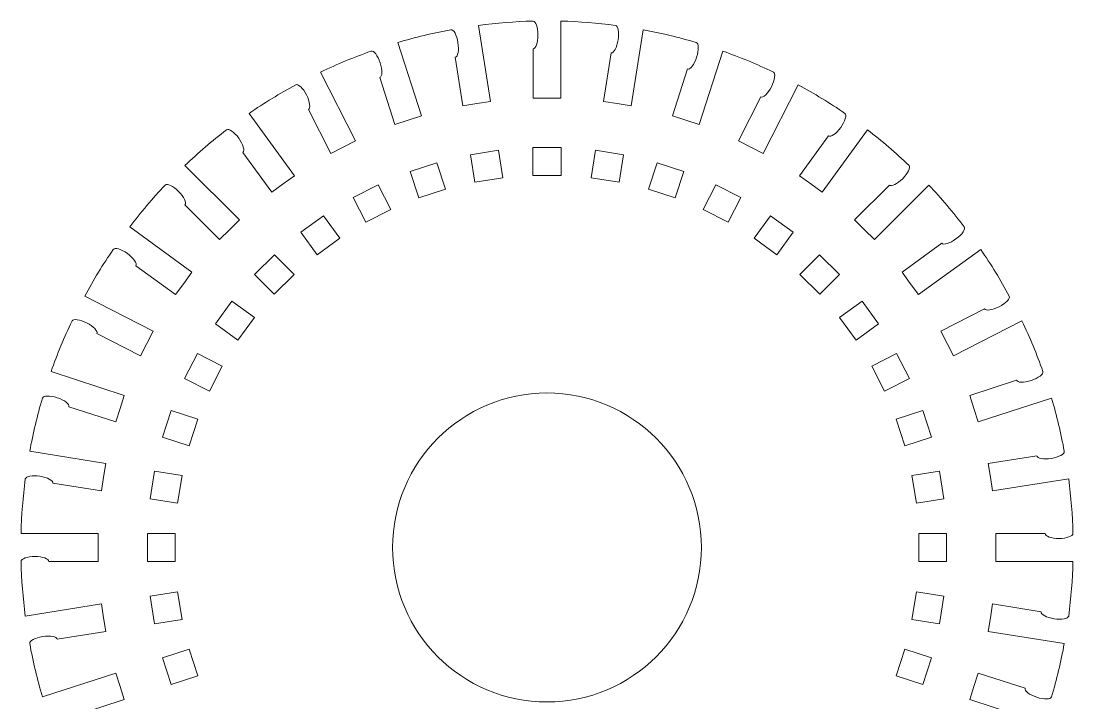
# Model space of a CAD drawing. Header units: millimetres. Extents: x -719 to 719, y -716 to 718.
# Drawn here: x -719.1 to -600.5, y -37.9 to 38.8 of the extents above; entities that cross this region are included whole.
import ezdxf

# ---------------------------------------------------------------- set-up
doc = ezdxf.new("R2010")
doc.units = ezdxf.units.MM
doc.header["$MEASUREMENT"] = 0
doc.layers.add('Layer 1', color=7, linetype='Continuous')

msp = doc.modelspace()

# ---------------------------------------------------------------- linework, layer by layer
at = {"layer": 'Layer 1', "color": 250, "lineweight": 9}
for points in [[(-661.3677, 38.8488), (-663.4235, 38.794), (-665.4741, 38.6321), (-667.5134, 38.3651)], [(-666.1553, 29.7921), (-666.1553, 29.7921), (-667.5134, 38.3651), (-667.5134, 38.3651)], [(-652.0744, 38.3651), (-654.1128, 38.6321), (-656.1642, 38.794), (-658.22, 38.8488)], [(-658.22, 30.1697), (-658.22, 30.1697), (-658.22, 38.8488), (-658.22, 38.8488)], [(-670.6228, 37.8726), (-672.6438, 37.4968), (-674.6448, 37.0166), (-676.6162, 36.4337)], [(-650.3231, 29.2997), (-650.3231, 29.2997), (-648.965, 37.8726), (-648.965, 37.8726)], [(-642.9707, 36.4337), (-644.943, 37.0166), (-646.9431, 37.4968), (-648.965, 37.8726)], [(-673.934, 28.1791), (-673.934, 28.1791), (-676.6162, 36.4337), (-676.6162, 36.4337)], [(-661.3677, 30.1697), (-661.3677, 30.1697), (-661.3677, 35.7142), (-661.3677, 35.7142)], [(-679.6107, 35.4601), (-681.5482, 34.7737), (-683.4492, 33.9863), (-685.3058, 33.1016)], [(-669.2647, 29.2997), (-669.2647, 29.2997), (-670.1321, 34.7763), (-670.1321, 34.7763)], [(-653.4324, 29.7921), (-653.4324, 29.7921), (-652.565, 35.2687), (-652.565, 35.2687)], [(-642.6592, 27.2064), (-642.6592, 27.2064), (-639.977, 35.4601), (-639.977, 35.4601)], [(-634.282, 33.1016), (-636.1386, 33.9863), (-638.0395, 34.7737), (-639.977, 35.4601)], [(-645.6529, 28.1791), (-645.6529, 28.1791), (-643.9399, 33.4522), (-643.9399, 33.4522)], [(-681.3655, 25.3681), (-681.3655, 25.3681), (-685.3058, 33.1016), (-685.3058, 33.1016)], [(-676.9285, 27.2064), (-676.9285, 27.2064), (-678.6416, 32.4795), (-678.6416, 32.4795)], [(-688.1106, 31.6721), (-689.9168, 30.6908), (-691.6716, 29.6155), (-693.3663, 28.4514)], [(-635.4173, 23.9387), (-635.4173, 23.9387), (-631.4771, 31.6721), (-631.4771, 31.6721)], [(-626.2214, 28.4514), (-627.9162, 29.6155), (-629.6701, 30.6908), (-631.4771, 31.6721)], [(-666.1553, 29.7921), (-666.1553, 29.7921), (-667.71, 29.5459), (-667.71, 29.5459)], [(-661.3677, 30.1697), (-661.3677, 30.1697), (-659.7939, 30.1697), (-659.7939, 30.1697)], [(-658.22, 30.1697), (-658.22, 30.1697), (-659.7939, 30.1697), (-659.7939, 30.1697)], [(-653.4324, 29.7921), (-653.4324, 29.7921), (-651.8777, 29.5459), (-651.8777, 29.5459)], [(-638.2222, 25.3681), (-638.2222, 25.3681), (-635.7053, 30.3089), (-635.7053, 30.3089)], [(-684.1704, 23.9387), (-684.1704, 23.9387), (-686.6873, 28.8794), (-686.6873, 28.8794)], [(-669.2647, 29.2997), (-669.2647, 29.2997), (-667.71, 29.5459), (-667.71, 29.5459)], [(-650.3231, 29.2997), (-650.3231, 29.2997), (-651.8777, 29.5459), (-651.8777, 29.5459)], [(-688.2646, 21.4296), (-688.2646, 21.4296), (-693.3663, 28.4514), (-693.3663, 28.4514)], [(-676.9285, 27.2064), (-676.9285, 27.2064), (-675.4313, 27.6928), (-675.4313, 27.6928)], [(-673.934, 28.1791), (-673.934, 28.1791), (-675.4313, 27.6928), (-675.4313, 27.6928)], [(-645.6529, 28.1791), (-645.6529, 28.1791), (-644.1565, 27.6928), (-644.1565, 27.6928)], [(-642.6592, 27.2064), (-642.6592, 27.2064), (-644.1565, 27.6928), (-644.1565, 27.6928)], [(-695.9128, 26.6009), (-697.5441, 25.349), (-699.1083, 24.0127), (-700.6004, 22.598)], [(-628.7758, 19.5791), (-628.7758, 19.5791), (-623.6741, 26.6009), (-623.6741, 26.6009)], [(-618.9865, 22.598), (-620.4786, 24.0127), (-622.0437, 25.349), (-623.6741, 26.6009)], [(-681.3655, 25.3681), (-681.3655, 25.3681), (-682.768, 24.6539), (-682.768, 24.6539)], [(-638.2222, 25.3681), (-638.2222, 25.3681), (-636.8198, 24.6539), (-636.8198, 24.6539)], [(-631.3223, 21.4296), (-631.3223, 21.4296), (-628.0632, 25.9154), (-628.0632, 25.9154)], [(-690.812, 19.5791), (-690.812, 19.5791), (-694.071, 24.0649), (-694.071, 24.0649)], [(-684.1704, 23.9387), (-684.1704, 23.9387), (-682.768, 24.6539), (-682.768, 24.6539)], [(-635.4173, 23.9387), (-635.4173, 23.9387), (-636.8198, 24.6539), (-636.8198, 24.6539)], [(-694.4634, 16.4602), (-694.4634, 16.4602), (-700.6004, 22.598), (-700.6004, 22.598)], [(-688.2646, 21.4296), (-688.2646, 21.4296), (-689.5383, 20.5048), (-689.5383, 20.5048)], [(-631.3223, 21.4296), (-631.3223, 21.4296), (-630.0494, 20.5048), (-630.0494, 20.5048)], [(-702.8267, 20.3717), (-704.2413, 18.8797), (-705.5776, 17.3154), (-706.8304, 15.6842)], [(-690.812, 19.5791), (-690.812, 19.5791), (-689.5383, 20.5048), (-689.5383, 20.5048)], [(-628.7758, 19.5791), (-628.7758, 19.5791), (-630.0494, 20.5048), (-630.0494, 20.5048)], [(-625.1244, 16.4602), (-625.1244, 16.4602), (-621.2033, 20.3813), (-621.2033, 20.3813)], [(-622.898, 14.2347), (-622.898, 14.2347), (-616.7611, 20.3717), (-616.7611, 20.3717)], [(-612.7573, 15.6842), (-614.0101, 17.3154), (-615.3456, 18.8797), (-616.7611, 20.3717)], [(-696.6897, 14.2347), (-696.6897, 14.2347), (-700.6099, 18.155), (-700.6099, 18.155)], [(-699.8087, 10.5825), (-699.8087, 10.5825), (-706.8304, 15.6842), (-706.8304, 15.6842)], [(-694.4634, 16.4602), (-694.4634, 16.4602), (-695.5761, 15.3475), (-695.5761, 15.3475)], [(-625.1244, 16.4602), (-625.1244, 16.4602), (-624.0108, 15.3475), (-624.0108, 15.3475)], [(-696.6897, 14.2347), (-696.6897, 14.2347), (-695.5761, 15.3475), (-695.5761, 15.3475)], [(-622.898, 14.2347), (-622.898, 14.2347), (-624.0108, 15.3475), (-624.0108, 15.3475)], [(-708.6801, 13.1377), (-709.8441, 11.4429), (-710.9194, 9.6881), (-711.9017, 7.8811)], [(-619.7791, 10.5825), (-619.7791, 10.5825), (-615.2934, 13.8415), (-615.2934, 13.8415)], [(-617.9286, 8.036), (-617.9286, 8.036), (-610.9068, 13.1377), (-610.9068, 13.1377)], [(-607.6861, 7.8811), (-608.6683, 9.6881), (-609.7428, 11.4429), (-610.9068, 13.1377)], [(-701.6592, 8.036), (-701.6592, 8.036), (-706.1449, 11.295), (-706.1449, 11.295)], [(-699.8087, 10.5825), (-699.8087, 10.5825), (-700.7335, 9.3097), (-700.7335, 9.3097)], [(-619.7791, 10.5825), (-619.7791, 10.5825), (-618.8534, 9.3097), (-618.8534, 9.3097)], [(-701.6592, 8.036), (-701.6592, 8.036), (-700.7335, 9.3097), (-700.7335, 9.3097)], [(-617.9286, 8.036), (-617.9286, 8.036), (-618.8534, 9.3097), (-618.8534, 9.3097)], [(-704.1682, 3.9409), (-704.1682, 3.9409), (-711.9017, 7.8811), (-711.9017, 7.8811)], [(-615.4195, 3.9409), (-615.4195, 3.9409), (-610.4788, 6.4587), (-610.4788, 6.4587)], [(-713.3302, 5.0762), (-714.215, 3.2205), (-715.0023, 1.3196), (-715.6896, -0.6188)], [(-613.9901, 1.136), (-613.9901, 1.136), (-606.2567, 5.0762), (-606.2567, 5.0762)], [(-603.8981, -0.6188), (-604.5854, 1.3196), (-605.3728, 3.2205), (-606.2567, 5.0762)], [(-705.5976, 1.136), (-705.5976, 1.136), (-710.5375, 3.6538), (-710.5375, 3.6538)], [(-704.1682, 3.9409), (-704.1682, 3.9409), (-704.8825, 2.5385), (-704.8825, 2.5385)], [(-615.4195, 3.9409), (-615.4195, 3.9409), (-614.7044, 2.5385), (-614.7044, 2.5385)], [(-705.5976, 1.136), (-705.5976, 1.136), (-704.8825, 2.5385), (-704.8825, 2.5385)], [(-613.9901, 1.136), (-613.9901, 1.136), (-614.7044, 2.5385), (-614.7044, 2.5385)], [(-707.4351, -3.301), (-707.4351, -3.301), (-715.6896, -0.6188), (-715.6896, -0.6188)], [(-612.1527, -3.301), (-612.1527, -3.301), (-606.8796, -1.5871), (-606.8796, -1.5871)], [(-707.4351, -3.301), (-707.4351, -3.301), (-707.9214, -4.7974), (-707.9214, -4.7974)], [(-612.1527, -3.301), (-612.1527, -3.301), (-611.6663, -4.7974), (-611.6663, -4.7974)], [(-716.6623, -3.6124), (-717.2452, -5.5839), (-717.7254, -7.5849), (-718.1013, -9.6067)], [(-708.4077, -6.2946), (-708.4077, -6.2946), (-713.6808, -4.5816), (-713.6808, -4.5816)], [(-611.18, -6.2946), (-611.18, -6.2946), (-602.9255, -3.6124), (-602.9255, -3.6124)], [(-601.4865, -9.6067), (-601.8614, -7.5849), (-602.3417, -5.5839), (-602.9255, -3.6124)], [(-708.4077, -6.2946), (-708.4077, -6.2946), (-707.9214, -4.7974), (-707.9214, -4.7974)], [(-611.18, -6.2946), (-611.18, -6.2946), (-611.6663, -4.7974), (-611.6663, -4.7974)], [(-709.5292, -10.9639), (-709.5292, -10.9639), (-718.1013, -9.6067), (-718.1013, -9.6067)], [(-610.0586, -10.9639), (-610.0586, -10.9639), (-604.5819, -10.0965), (-604.5819, -10.0965)], [(-709.5292, -10.9639), (-709.5292, -10.9639), (-709.7754, -12.5186), (-709.7754, -12.5186)], [(-610.0586, -10.9639), (-610.0586, -10.9639), (-609.8124, -12.5186), (-609.8124, -12.5186)], [(-718.5937, -12.7161), (-718.8617, -14.7545), (-719.0226, -16.806), (-719.0774, -18.8609)], [(-710.0216, -14.0733), (-710.0216, -14.0733), (-709.7754, -12.5186), (-709.7754, -12.5186)], [(-609.5662, -14.0733), (-609.5662, -14.0733), (-609.8124, -12.5186), (-609.8124, -12.5186)], [(-609.5662, -14.0733), (-609.5662, -14.0733), (-600.9941, -12.7161), (-600.9941, -12.7161)], [(-600.5103, -18.8609), (-600.5643, -16.806), (-600.7261, -14.7545), (-600.9941, -12.7161)], [(-710.0216, -14.0733), (-710.0216, -14.0733), (-715.4974, -13.2059), (-715.4974, -13.2059)], [(-710.3983, -18.8609), (-710.3983, -18.8609), (-719.0774, -18.8609), (-719.0774, -18.8609)], [(-710.3983, -18.8609), (-710.3983, -18.8609), (-710.3983, -20.4356), (-710.3983, -20.4356)], [(-609.1895, -18.8609), (-609.1895, -18.8609), (-603.6449, -18.8609), (-603.6449, -18.8609)], [(-609.1895, -18.8609), (-609.1895, -18.8609), (-609.1895, -20.4356), (-609.1895, -20.4356)], [(-710.3983, -22.0095), (-710.3983, -22.0095), (-710.3983, -20.4356), (-710.3983, -20.4356)], [(-609.1895, -22.0095), (-609.1895, -22.0095), (-609.1895, -20.4356), (-609.1895, -20.4356)], [(-719.0774, -22.0095), (-719.0226, -24.0644), (-718.8617, -26.1159), (-718.5937, -28.1543)], [(-710.3983, -22.0095), (-710.3983, -22.0095), (-715.9428, -22.0095), (-715.9428, -22.0095)], [(-609.1895, -22.0095), (-609.1895, -22.0095), (-600.5103, -22.0095), (-600.5103, -22.0095)], [(-600.9941, -28.1543), (-600.7261, -26.1159), (-600.5643, -24.0644), (-600.5103, -22.0095)], [(-710.0216, -26.7971), (-710.0216, -26.7971), (-718.5937, -28.1543), (-718.5937, -28.1543)], [(-710.0216, -26.7971), (-710.0216, -26.7971), (-709.7754, -28.3518), (-709.7754, -28.3518)], [(-609.5662, -26.7971), (-609.5662, -26.7971), (-609.8124, -28.3518), (-609.8124, -28.3518)], [(-609.5662, -26.7971), (-609.5662, -26.7971), (-604.0895, -27.6645), (-604.0895, -27.6645)], [(-709.5292, -29.9064), (-709.5292, -29.9064), (-709.7754, -28.3518), (-709.7754, -28.3518)], [(-610.0586, -29.9064), (-610.0586, -29.9064), (-609.8124, -28.3518), (-609.8124, -28.3518)], [(-709.5292, -29.9064), (-709.5292, -29.9064), (-715.005, -30.7738), (-715.005, -30.7738)], [(-610.0586, -29.9064), (-610.0586, -29.9064), (-601.4865, -31.2636), (-601.4865, -31.2636)], [(-718.1013, -31.2636), (-717.7254, -33.2855), (-717.2452, -35.2865), (-716.6623, -37.2579)], [(-602.9255, -37.2579), (-602.3417, -35.2865), (-601.8614, -33.2855), (-601.4865, -31.2636)], [(-708.4077, -34.5757), (-708.4077, -34.5757), (-716.6623, -37.2579), (-716.6623, -37.2579)], [(-708.4077, -34.5757), (-708.4077, -34.5757), (-707.9214, -36.073), (-707.9214, -36.073)], [(-611.18, -34.5757), (-611.18, -34.5757), (-611.6663, -36.073), (-611.6663, -36.073)], [(-611.18, -34.5757), (-611.18, -34.5757), (-605.9061, -36.2888), (-605.9061, -36.2888)], [(-707.4351, -37.5694), (-707.4351, -37.5694), (-707.9214, -36.073), (-707.9214, -36.073)], [(-612.1527, -37.5694), (-612.1527, -37.5694), (-611.6663, -36.073), (-611.6663, -36.073)], [(-707.4351, -37.5694), (-707.4351, -37.5694), (-712.7082, -39.2833), (-712.7082, -39.2833)], [(-612.1527, -37.5694), (-612.1527, -37.5694), (-603.8981, -40.2516), (-603.8981, -40.2516)]]:
    msp.add_open_spline(points, degree=3, dxfattribs=at)
for points, knots in [([(-661.3677, 35.7142), (-661.0597, 35.7142), (-660.8109, 36.4189), (-660.8109, 37.2802), (-660.8109, 37.2802), (-660.8109, 37.2802), (-660.8109, 37.2802), (-660.8109, 37.2802), (-660.8109, 37.2802), (-660.8109, 37.2802), (-660.8109, 37.2802), (-660.8109, 37.2802), (-660.8109, 37.2802), (-660.8109, 37.2802), (-660.8109, 37.2802), (-660.8109, 37.2802), (-660.8109, 37.2802), (-660.8118, 38.1415), (-661.0623, 38.8462), (-661.3677, 38.8488), (-661.3677, 38.8488), (-661.3677, 38.8488), (-661.3677, 38.8488), (-661.3677, 38.8488), (-661.3677, 38.8488), (-661.3677, 38.8488), (-661.3677, 38.8488), (-661.3677, 38.8488)], [0, 0, 0, 0, 0.125, 0.125, 0.125, 0.125, 0.25, 0.25, 0.25, 0.25, 0.375, 0.375, 0.375, 0.375, 0.5, 0.5, 0.5, 0.5, 0.625, 0.625, 0.625, 0.625, 0.75, 0.75, 0.75, 0.75, 1, 1, 1, 1]), ([(-652.565, 35.2687), (-652.2605, 35.2209), (-651.9038, 35.8786), (-651.7699, 36.7286), (-651.7699, 36.7286), (-651.7699, 36.7286), (-651.7699, 36.7286), (-651.7699, 36.7286), (-651.7699, 36.7286), (-651.7699, 36.7286), (-651.7699, 36.7286), (-651.7699, 36.7286), (-651.7699, 36.7286), (-651.7699, 36.7286), (-651.7699, 36.7286), (-651.7699, 36.7286), (-651.7699, 36.7286), (-651.6359, 37.5794), (-651.7733, 38.3146), (-652.0744, 38.3651), (-652.0744, 38.3651), (-652.0744, 38.3651), (-652.0744, 38.3651), (-652.0744, 38.3651), (-652.0744, 38.3651), (-652.0744, 38.3651), (-652.0744, 38.3651), (-652.0744, 38.3651)], [0, 0, 0, 0, 0.125, 0.125, 0.125, 0.125, 0.25, 0.25, 0.25, 0.25, 0.375, 0.375, 0.375, 0.375, 0.5, 0.5, 0.5, 0.5, 0.625, 0.625, 0.625, 0.625, 0.75, 0.75, 0.75, 0.75, 1, 1, 1, 1]), ([(-670.1321, 34.7763), (-669.8276, 34.825), (-669.6919, 35.5602), (-669.8267, 36.4102), (-669.8267, 36.4102), (-669.8267, 36.4102), (-669.8267, 36.4102), (-669.8267, 36.4102), (-669.8267, 36.4102), (-669.8267, 36.4102), (-669.8267, 36.4102), (-669.8267, 36.4102), (-669.8267, 36.4102), (-669.8267, 36.4102), (-669.8267, 36.4102), (-669.8267, 36.4102), (-669.8267, 36.4102), (-669.9624, 37.261), (-670.3209, 37.9179), (-670.6228, 37.8726), (-670.6228, 37.8726), (-670.6228, 37.8726), (-670.6228, 37.8726), (-670.6228, 37.8726), (-670.6228, 37.8726), (-670.6228, 37.8726), (-670.6228, 37.8726), (-670.6228, 37.8726)], [0, 0, 0, 0, 0.125, 0.125, 0.125, 0.125, 0.25, 0.25, 0.25, 0.25, 0.375, 0.375, 0.375, 0.375, 0.5, 0.5, 0.5, 0.5, 0.625, 0.625, 0.625, 0.625, 0.75, 0.75, 0.75, 0.75, 1, 1, 1, 1]), ([(-643.9399, 33.4522), (-643.6467, 33.3573), (-643.1917, 33.9507), (-642.9263, 34.7702), (-642.9263, 34.7702), (-642.9263, 34.7702), (-642.9263, 34.7702), (-642.9263, 34.7702), (-642.9263, 34.7702), (-642.9263, 34.7702), (-642.9263, 34.7702), (-642.9263, 34.7702), (-642.9263, 34.7702), (-642.9263, 34.7702), (-642.9263, 34.7702), (-642.9263, 34.7702), (-642.9263, 34.7702), (-642.661, 35.5889), (-642.681, 36.3371), (-642.9707, 36.4337), (-642.9707, 36.4337), (-642.9707, 36.4337), (-642.9707, 36.4337), (-642.9707, 36.4337), (-642.9707, 36.4337), (-642.9707, 36.4337), (-642.9707, 36.4337), (-642.9707, 36.4337)], [0, 0, 0, 0, 0.125, 0.125, 0.125, 0.125, 0.25, 0.25, 0.25, 0.25, 0.375, 0.375, 0.375, 0.375, 0.5, 0.5, 0.5, 0.5, 0.625, 0.625, 0.625, 0.625, 0.75, 0.75, 0.75, 0.75, 1, 1, 1, 1]), ([(-678.6416, 32.4795), (-678.3492, 32.5743), (-678.3301, 33.3225), (-678.5963, 34.1412), (-678.5963, 34.1412), (-678.5963, 34.1412), (-678.5963, 34.1412), (-678.5963, 34.1412), (-678.5963, 34.1412), (-678.5963, 34.1412), (-678.5963, 34.1412), (-678.5963, 34.1412), (-678.5963, 34.1412), (-678.5963, 34.1412), (-678.5963, 34.1412), (-678.5963, 34.1412), (-678.5963, 34.1412), (-678.8634, 34.9599), (-679.3193, 35.5532), (-679.6107, 35.4601), (-679.6107, 35.4601), (-679.6107, 35.4601), (-679.6107, 35.4601), (-679.6107, 35.4601), (-679.6107, 35.4601), (-679.6107, 35.4601), (-679.6107, 35.4601), (-679.6107, 35.4601)], [0, 0, 0, 0, 0.125, 0.125, 0.125, 0.125, 0.25, 0.25, 0.25, 0.25, 0.375, 0.375, 0.375, 0.375, 0.5, 0.5, 0.5, 0.5, 0.625, 0.625, 0.625, 0.625, 0.75, 0.75, 0.75, 0.75, 1, 1, 1, 1]), ([(-635.7053, 30.3089), (-635.4304, 30.1688), (-634.8884, 30.6838), (-634.4978, 31.4512), (-634.4978, 31.4512), (-634.4978, 31.4512), (-634.4978, 31.4512), (-634.4978, 31.4512), (-634.4978, 31.4512), (-634.4978, 31.4512), (-634.4978, 31.4512), (-634.4978, 31.4512), (-634.4978, 31.4512), (-634.4978, 31.4512), (-634.4978, 31.4512), (-634.4978, 31.4512), (-634.4978, 31.4512), (-634.108, 32.2194), (-634.0106, 32.9606), (-634.282, 33.1016), (-634.282, 33.1016), (-634.282, 33.1016), (-634.282, 33.1016), (-634.282, 33.1016), (-634.282, 33.1016), (-634.282, 33.1016), (-634.282, 33.1016), (-634.282, 33.1016)], [0, 0, 0, 0, 0.125, 0.125, 0.125, 0.125, 0.25, 0.25, 0.25, 0.25, 0.375, 0.375, 0.375, 0.375, 0.5, 0.5, 0.5, 0.5, 0.625, 0.625, 0.625, 0.625, 0.75, 0.75, 0.75, 0.75, 1, 1, 1, 1]), ([(-686.6873, 28.8794), (-686.4133, 29.0195), (-686.5107, 29.7608), (-686.9022, 30.5281), (-686.9022, 30.5281), (-686.9022, 30.5281), (-686.9022, 30.5281), (-686.9022, 30.5281), (-686.9022, 30.5281), (-686.9022, 30.5281), (-686.9022, 30.5281), (-686.9022, 30.5281), (-686.9022, 30.5281), (-686.9022, 30.5281), (-686.9022, 30.5281), (-686.9022, 30.5281), (-686.9022, 30.5281), (-687.2946, 31.2946), (-687.8375, 31.8087), (-688.1106, 31.6721), (-688.1106, 31.6721), (-688.1106, 31.6721), (-688.1106, 31.6721), (-688.1106, 31.6721), (-688.1106, 31.6721), (-688.1106, 31.6721), (-688.1106, 31.6721), (-688.1106, 31.6721)], [0, 0, 0, 0, 0.125, 0.125, 0.125, 0.125, 0.25, 0.25, 0.25, 0.25, 0.375, 0.375, 0.375, 0.375, 0.5, 0.5, 0.5, 0.5, 0.625, 0.625, 0.625, 0.625, 0.75, 0.75, 0.75, 0.75, 1, 1, 1, 1]), ([(-628.0632, 25.9154), (-627.8144, 25.7344), (-627.1985, 26.159), (-626.6921, 26.8558), (-626.6921, 26.8558), (-626.6921, 26.8558), (-626.6921, 26.8558), (-626.6921, 26.8558), (-626.6921, 26.8558), (-626.6921, 26.8558), (-626.6921, 26.8558), (-626.6921, 26.8558), (-626.6921, 26.8558), (-626.6921, 26.8558), (-626.6921, 26.8558), (-626.6921, 26.8558), (-626.6921, 26.8558), (-626.1866, 27.5527), (-625.9752, 28.2704), (-626.2214, 28.4514), (-626.2214, 28.4514), (-626.2214, 28.4514), (-626.2214, 28.4514), (-626.2214, 28.4514), (-626.2214, 28.4514), (-626.2214, 28.4514), (-626.2214, 28.4514), (-626.2214, 28.4514)], [0, 0, 0, 0, 0.125, 0.125, 0.125, 0.125, 0.25, 0.25, 0.25, 0.25, 0.375, 0.375, 0.375, 0.375, 0.5, 0.5, 0.5, 0.5, 0.625, 0.625, 0.625, 0.625, 0.75, 0.75, 0.75, 0.75, 1, 1, 1, 1]), ([(-694.071, 24.0649), (-693.8222, 24.2467), (-694.0345, 24.9636), (-694.5408, 25.6596), (-694.5408, 25.6596), (-694.5408, 25.6596), (-694.5408, 25.6596), (-694.5408, 25.6596), (-694.5408, 25.6596), (-694.5408, 25.6596), (-694.5408, 25.6596), (-694.5408, 25.6596), (-694.5408, 25.6596), (-694.5408, 25.6596), (-694.5408, 25.6596), (-694.5408, 25.6596), (-694.5408, 25.6596), (-695.048, 26.3556), (-695.6649, 26.7793), (-695.9128, 26.6009), (-695.9128, 26.6009), (-695.9128, 26.6009), (-695.9128, 26.6009), (-695.9128, 26.6009), (-695.9128, 26.6009), (-695.9128, 26.6009), (-695.9128, 26.6009), (-695.9128, 26.6009)], [0, 0, 0, 0, 0.125, 0.125, 0.125, 0.125, 0.25, 0.25, 0.25, 0.25, 0.375, 0.375, 0.375, 0.375, 0.5, 0.5, 0.5, 0.5, 0.625, 0.625, 0.625, 0.625, 0.75, 0.75, 0.75, 0.75, 1, 1, 1, 1]), ([(-668.3999, 23.7995), (-668.3999, 23.7995), (-665.2775, 24.2945), (-665.2775, 24.2945), (-665.2775, 24.2945), (-665.2775, 24.2945), (-664.7877, 21.1991), (-664.7877, 21.1991), (-664.7877, 21.1991), (-664.7877, 21.1991), (-667.9101, 20.7049), (-667.9101, 20.7049), (-667.9101, 20.7049), (-667.9101, 20.7049), (-668.3999, 23.7995), (-668.3999, 23.7995)], [0, 0, 0, 0, 0.2, 0.2, 0.2, 0.2, 0.4, 0.4, 0.4, 0.4, 0.6, 0.6, 0.6, 0.6, 1, 1, 1, 1]), ([(-661.3747, 24.6017), (-661.3747, 24.6017), (-658.2131, 24.6017), (-658.2131, 24.6017), (-658.2131, 24.6017), (-658.2131, 24.6017), (-658.2131, 21.4679), (-658.2131, 21.4679), (-658.2131, 21.4679), (-658.2131, 21.4679), (-661.3747, 21.4679), (-661.3747, 21.4679), (-661.3747, 21.4679), (-661.3747, 21.4679), (-661.3747, 24.6017), (-661.3747, 24.6017)], [0, 0, 0, 0, 0.2, 0.2, 0.2, 0.2, 0.4, 0.4, 0.4, 0.4, 0.6, 0.6, 0.6, 0.6, 1, 1, 1, 1]), ([(-654.3094, 24.2945), (-654.3094, 24.2945), (-651.187, 23.7995), (-651.187, 23.7995), (-651.187, 23.7995), (-651.187, 23.7995), (-651.6776, 20.7049), (-651.6776, 20.7049), (-651.6776, 20.7049), (-651.6776, 20.7049), (-654.8001, 21.1991), (-654.8001, 21.1991), (-654.8001, 21.1991), (-654.8001, 21.1991), (-654.3094, 24.2945), (-654.3094, 24.2945)], [0, 0, 0, 0, 0.2, 0.2, 0.2, 0.2, 0.4, 0.4, 0.4, 0.4, 0.6, 0.6, 0.6, 0.6, 1, 1, 1, 1]), ([(-675.2146, 21.909), (-675.2146, 21.909), (-672.207, 22.886), (-672.207, 22.886), (-672.207, 22.886), (-672.207, 22.886), (-671.2387, 19.9054), (-671.2387, 19.9054), (-671.2387, 19.9054), (-671.2387, 19.9054), (-674.2463, 18.9284), (-674.2463, 18.9284), (-674.2463, 18.9284), (-674.2463, 18.9284), (-675.2146, 21.909), (-675.2146, 21.909)], [0, 0, 0, 0, 0.2, 0.2, 0.2, 0.2, 0.4, 0.4, 0.4, 0.4, 0.6, 0.6, 0.6, 0.6, 1, 1, 1, 1]), ([(-647.3798, 22.886), (-647.3798, 22.886), (-644.3731, 21.909), (-644.3731, 21.909), (-644.3731, 21.909), (-644.3731, 21.909), (-645.3414, 18.9284), (-645.3414, 18.9284), (-645.3414, 18.9284), (-645.3414, 18.9284), (-648.3482, 19.9054), (-648.3482, 19.9054), (-648.3482, 19.9054), (-648.3482, 19.9054), (-647.3798, 22.886), (-647.3798, 22.886)], [0, 0, 0, 0, 0.2, 0.2, 0.2, 0.2, 0.4, 0.4, 0.4, 0.4, 0.6, 0.6, 0.6, 0.6, 1, 1, 1, 1]), ([(-621.2033, 20.3813), (-620.9858, 20.1638), (-620.3107, 20.4857), (-619.7017, 21.0947), (-619.7017, 21.0947), (-619.7017, 21.0947), (-619.7017, 21.0947), (-619.7017, 21.0947), (-619.7017, 21.0947), (-619.7017, 21.0947), (-619.7017, 21.0947), (-619.7017, 21.0947), (-619.7017, 21.0947), (-619.7017, 21.0947), (-619.7017, 21.0947), (-619.7017, 21.0947), (-619.7017, 21.0947), (-619.0935, 21.7046), (-618.7725, 22.3805), (-618.9865, 22.598), (-618.9865, 22.598), (-618.9865, 22.598), (-618.9865, 22.598), (-618.9865, 22.598), (-618.9865, 22.598), (-618.9865, 22.598), (-618.9865, 22.598), (-618.9865, 22.598)], [0, 0, 0, 0, 0.125, 0.125, 0.125, 0.125, 0.25, 0.25, 0.25, 0.25, 0.375, 0.375, 0.375, 0.375, 0.5, 0.5, 0.5, 0.5, 0.625, 0.625, 0.625, 0.625, 0.75, 0.75, 0.75, 0.75, 1, 1, 1, 1]), ([(-700.6099, 18.155), (-700.3924, 18.3733), (-700.7152, 19.0476), (-701.3242, 19.6566), (-701.3242, 19.6566), (-701.3242, 19.6566), (-701.3242, 19.6566), (-701.3242, 19.6566), (-701.3242, 19.6566), (-701.3242, 19.6566), (-701.3242, 19.6566), (-701.3242, 19.6566), (-701.3242, 19.6566), (-701.3242, 19.6566), (-701.3242, 19.6566), (-701.3242, 19.6566), (-701.3242, 19.6566), (-701.9341, 20.2647), (-702.6092, 20.5857), (-702.8267, 20.3717), (-702.8267, 20.3717), (-702.8267, 20.3717), (-702.8267, 20.3717), (-702.8267, 20.3717), (-702.8267, 20.3717), (-702.8267, 20.3717), (-702.8267, 20.3717), (-702.8267, 20.3717)], [0, 0, 0, 0, 0.125, 0.125, 0.125, 0.125, 0.25, 0.25, 0.25, 0.25, 0.375, 0.375, 0.375, 0.375, 0.5, 0.5, 0.5, 0.5, 0.625, 0.625, 0.625, 0.625, 0.75, 0.75, 0.75, 0.75, 1, 1, 1, 1]), ([(-681.6483, 18.9754), (-681.6483, 18.9754), (-678.8312, 20.41), (-678.8312, 20.41), (-678.8312, 20.41), (-678.8312, 20.41), (-677.4088, 17.6182), (-677.4088, 17.6182), (-677.4088, 17.6182), (-677.4088, 17.6182), (-680.2258, 16.1835), (-680.2258, 16.1835), (-680.2258, 16.1835), (-680.2258, 16.1835), (-681.6483, 18.9754), (-681.6483, 18.9754)], [0, 0, 0, 0, 0.2, 0.2, 0.2, 0.2, 0.4, 0.4, 0.4, 0.4, 0.6, 0.6, 0.6, 0.6, 1, 1, 1, 1]), ([(-640.7557, 20.41), (-640.7557, 20.41), (-637.9395, 18.9754), (-637.9395, 18.9754), (-637.9395, 18.9754), (-637.9395, 18.9754), (-639.3619, 16.1835), (-639.3619, 16.1835), (-639.3619, 16.1835), (-639.3619, 16.1835), (-642.1781, 17.6182), (-642.1781, 17.6182), (-642.1781, 17.6182), (-642.1781, 17.6182), (-640.7557, 20.41), (-640.7557, 20.41)], [0, 0, 0, 0, 0.2, 0.2, 0.2, 0.2, 0.4, 0.4, 0.4, 0.4, 0.6, 0.6, 0.6, 0.6, 1, 1, 1, 1]), ([(-687.5443, 15.0708), (-687.5443, 15.0708), (-684.9865, 16.9291), (-684.9865, 16.9291), (-684.9865, 16.9291), (-684.9865, 16.9291), (-683.1447, 14.3948), (-683.1447, 14.3948), (-683.1447, 14.3948), (-683.1447, 14.3948), (-685.7025, 12.5365), (-685.7025, 12.5365), (-685.7025, 12.5365), (-685.7025, 12.5365), (-687.5443, 15.0708), (-687.5443, 15.0708)], [0, 0, 0, 0, 0.2, 0.2, 0.2, 0.2, 0.4, 0.4, 0.4, 0.4, 0.6, 0.6, 0.6, 0.6, 1, 1, 1, 1]), ([(-634.6004, 16.9291), (-634.6004, 16.9291), (-632.0426, 15.0708), (-632.0426, 15.0708), (-632.0426, 15.0708), (-632.0426, 15.0708), (-633.8844, 12.5365), (-633.8844, 12.5365), (-633.8844, 12.5365), (-633.8844, 12.5365), (-636.4422, 14.3948), (-636.4422, 14.3948), (-636.4422, 14.3948), (-636.4422, 14.3948), (-634.6004, 16.9291), (-634.6004, 16.9291)], [0, 0, 0, 0, 0.2, 0.2, 0.2, 0.2, 0.4, 0.4, 0.4, 0.4, 0.6, 0.6, 0.6, 0.6, 1, 1, 1, 1]), ([(-615.2934, 13.8415), (-615.1124, 13.5927), (-614.3955, 13.8058), (-613.6987, 14.3122), (-613.6987, 14.3122), (-613.6987, 14.3122), (-613.6987, 14.3122), (-613.6987, 14.3122), (-613.6987, 14.3122), (-613.6987, 14.3122), (-613.6987, 14.3122), (-613.6987, 14.3122), (-613.6987, 14.3122), (-613.6987, 14.3122), (-613.6987, 14.3122), (-613.6987, 14.3122), (-613.6987, 14.3122), (-613.0027, 14.8194), (-612.5798, 15.4362), (-612.7573, 15.6842), (-612.7573, 15.6842), (-612.7573, 15.6842), (-612.7573, 15.6842), (-612.7573, 15.6842), (-612.7573, 15.6842), (-612.7573, 15.6842), (-612.7573, 15.6842), (-612.7573, 15.6842)], [0, 0, 0, 0, 0.125, 0.125, 0.125, 0.125, 0.25, 0.25, 0.25, 0.25, 0.375, 0.375, 0.375, 0.375, 0.5, 0.5, 0.5, 0.5, 0.625, 0.625, 0.625, 0.625, 0.75, 0.75, 0.75, 0.75, 1, 1, 1, 1]), ([(-706.1449, 11.295), (-705.9639, 11.5438), (-706.3876, 12.1607), (-707.0845, 12.6661), (-707.0845, 12.6661), (-707.0845, 12.6661), (-707.0845, 12.6661), (-707.0845, 12.6661), (-707.0845, 12.6661), (-707.0845, 12.6661), (-707.0845, 12.6661), (-707.0845, 12.6661), (-707.0845, 12.6661), (-707.0845, 12.6661), (-707.0845, 12.6661), (-707.0845, 12.6661), (-707.0845, 12.6661), (-707.7813, 13.1716), (-708.4991, 13.383), (-708.6801, 13.1377), (-708.6801, 13.1377), (-708.6801, 13.1377), (-708.6801, 13.1377), (-708.6801, 13.1377), (-708.6801, 13.1377), (-708.6801, 13.1377), (-708.6801, 13.1377), (-708.6801, 13.1377)], [0, 0, 0, 0, 0.125, 0.125, 0.125, 0.125, 0.25, 0.25, 0.25, 0.25, 0.375, 0.375, 0.375, 0.375, 0.5, 0.5, 0.5, 0.5, 0.625, 0.625, 0.625, 0.625, 0.75, 0.75, 0.75, 0.75, 1, 1, 1, 1]), ([(-692.7573, 10.2928), (-692.7573, 10.2928), (-690.5214, 12.5287), (-690.5214, 12.5287), (-690.5214, 12.5287), (-690.5214, 12.5287), (-688.3064, 10.3128), (-688.3064, 10.3128), (-688.3064, 10.3128), (-688.3064, 10.3128), (-690.5414, 8.0769), (-690.5414, 8.0769), (-690.5414, 8.0769), (-690.5414, 8.0769), (-692.7573, 10.2928), (-692.7573, 10.2928)], [0, 0, 0, 0, 0.2, 0.2, 0.2, 0.2, 0.4, 0.4, 0.4, 0.4, 0.6, 0.6, 0.6, 0.6, 1, 1, 1, 1]), ([(-629.0655, 12.5287), (-629.0655, 12.5287), (-626.8304, 10.2928), (-626.8304, 10.2928), (-626.8304, 10.2928), (-626.8304, 10.2928), (-629.0455, 8.0769), (-629.0455, 8.0769), (-629.0455, 8.0769), (-629.0455, 8.0769), (-631.2814, 10.3128), (-631.2814, 10.3128), (-631.2814, 10.3128), (-631.2814, 10.3128), (-629.0655, 12.5287), (-629.0655, 12.5287)], [0, 0, 0, 0, 0.2, 0.2, 0.2, 0.2, 0.4, 0.4, 0.4, 0.4, 0.6, 0.6, 0.6, 0.6, 1, 1, 1, 1]), ([(-697.1586, 4.7578), (-697.1586, 4.7578), (-695.3003, 7.3156), (-695.3003, 7.3156), (-695.3003, 7.3156), (-695.3003, 7.3156), (-692.7651, 5.4738), (-692.7651, 5.4738), (-692.7651, 5.4738), (-692.7651, 5.4738), (-694.6235, 2.916), (-694.6235, 2.916), (-694.6235, 2.916), (-694.6235, 2.916), (-697.1586, 4.7578), (-697.1586, 4.7578)], [0, 0, 0, 0, 0.2, 0.2, 0.2, 0.2, 0.4, 0.4, 0.4, 0.4, 0.6, 0.6, 0.6, 0.6, 1, 1, 1, 1]), ([(-624.2874, 7.3156), (-624.2874, 7.3156), (-622.4291, 4.7578), (-622.4291, 4.7578), (-622.4291, 4.7578), (-622.4291, 4.7578), (-624.9643, 2.916), (-624.9643, 2.916), (-624.9643, 2.916), (-624.9643, 2.916), (-626.8226, 5.4738), (-626.8226, 5.4738), (-626.8226, 5.4738), (-626.8226, 5.4738), (-624.2874, 7.3156), (-624.2874, 7.3156)], [0, 0, 0, 0, 0.2, 0.2, 0.2, 0.2, 0.4, 0.4, 0.4, 0.4, 0.6, 0.6, 0.6, 0.6, 1, 1, 1, 1]), ([(-610.4788, 6.4587), (-610.3396, 6.1838), (-609.5975, 6.2821), (-608.831, 6.6736), (-608.831, 6.6736), (-608.831, 6.6736), (-608.831, 6.6736), (-608.831, 6.6736), (-608.831, 6.6736), (-608.831, 6.6736), (-608.831, 6.6736), (-608.831, 6.6736), (-608.831, 6.6736), (-608.831, 6.6736), (-608.831, 6.6736), (-608.831, 6.6736), (-608.831, 6.6736), (-608.0637, 7.0651), (-607.5495, 7.6088), (-607.6861, 7.8811), (-607.6861, 7.8811), (-607.6861, 7.8811), (-607.6861, 7.8811), (-607.6861, 7.8811), (-607.6861, 7.8811), (-607.6861, 7.8811), (-607.6861, 7.8811), (-607.6861, 7.8811)], [0, 0, 0, 0, 0.125, 0.125, 0.125, 0.125, 0.25, 0.25, 0.25, 0.25, 0.375, 0.375, 0.375, 0.375, 0.5, 0.5, 0.5, 0.5, 0.625, 0.625, 0.625, 0.625, 0.75, 0.75, 0.75, 0.75, 1, 1, 1, 1]), ([(-710.5375, 3.6538), (-710.3983, 3.9278), (-710.9125, 4.4699), (-711.6807, 4.8605), (-711.6807, 4.8605), (-711.6807, 4.8605), (-711.6807, 4.8605), (-711.6807, 4.8605), (-711.6807, 4.8605), (-711.6807, 4.8605), (-711.6807, 4.8605), (-711.6807, 4.8605), (-711.6807, 4.8605), (-711.6807, 4.8605), (-711.6807, 4.8605), (-711.6807, 4.8605), (-711.6807, 4.8605), (-712.448, 5.2511), (-713.1901, 5.3477), (-713.3302, 5.0762), (-713.3302, 5.0762), (-713.3302, 5.0762), (-713.3302, 5.0762), (-713.3302, 5.0762), (-713.3302, 5.0762), (-713.3302, 5.0762), (-713.3302, 5.0762), (-713.3302, 5.0762)], [0, 0, 0, 0, 0.125, 0.125, 0.125, 0.125, 0.25, 0.25, 0.25, 0.25, 0.375, 0.375, 0.375, 0.375, 0.5, 0.5, 0.5, 0.5, 0.625, 0.625, 0.625, 0.625, 0.75, 0.75, 0.75, 0.75, 1, 1, 1, 1]), ([(-700.6395, -1.3974), (-700.6395, -1.3974), (-699.204, 1.4196), (-699.204, 1.4196), (-699.204, 1.4196), (-699.204, 1.4196), (-696.4122, -0.0028), (-696.4122, -0.0028), (-696.4122, -0.0028), (-696.4122, -0.0028), (-697.8477, -2.8199), (-697.8477, -2.8199), (-697.8477, -2.8199), (-697.8477, -2.8199), (-700.6395, -1.3974), (-700.6395, -1.3974)], [0, 0, 0, 0, 0.2, 0.2, 0.2, 0.2, 0.4, 0.4, 0.4, 0.4, 0.6, 0.6, 0.6, 0.6, 1, 1, 1, 1]), ([(-620.3837, 1.4196), (-620.3837, 1.4196), (-618.9482, -1.3974), (-618.9482, -1.3974), (-618.9482, -1.3974), (-618.9482, -1.3974), (-621.7401, -2.8199), (-621.7401, -2.8199), (-621.7401, -2.8199), (-621.7401, -2.8199), (-623.1756, -0.0028), (-623.1756, -0.0028), (-623.1756, -0.0028), (-623.1756, -0.0028), (-620.3837, 1.4196), (-620.3837, 1.4196)], [0, 0, 0, 0, 0.2, 0.2, 0.2, 0.2, 0.4, 0.4, 0.4, 0.4, 0.6, 0.6, 0.6, 0.6, 1, 1, 1, 1]), ([(-606.8796, -1.5871), (-606.7839, -1.8803), (-606.0366, -1.8994), (-605.217, -1.6323), (-605.217, -1.6323), (-605.217, -1.6323), (-605.217, -1.6323), (-605.217, -1.6323), (-605.217, -1.6323), (-605.217, -1.6323), (-605.217, -1.6323), (-605.217, -1.6323), (-605.217, -1.6323), (-605.217, -1.6323), (-605.217, -1.6323), (-605.217, -1.6323), (-605.217, -1.6323), (-604.3984, -1.3652), (-603.8059, -0.9093), (-603.8981, -0.6188), (-603.8981, -0.6188), (-603.8981, -0.6188), (-603.8981, -0.6188), (-603.8981, -0.6188), (-603.8981, -0.6188), (-603.8981, -0.6188), (-603.8981, -0.6188), (-603.8981, -0.6188)], [0, 0, 0, 0, 0.125, 0.125, 0.125, 0.125, 0.25, 0.25, 0.25, 0.25, 0.375, 0.375, 0.375, 0.375, 0.5, 0.5, 0.5, 0.5, 0.625, 0.625, 0.625, 0.625, 0.75, 0.75, 0.75, 0.75, 1, 1, 1, 1]), ([(-713.6808, -4.5816), (-713.586, -4.2884), (-714.1793, -3.8334), (-714.9989, -3.5672), (-714.9989, -3.5672), (-714.9989, -3.5672), (-714.9989, -3.5672), (-714.9989, -3.5672), (-714.9989, -3.5672), (-714.9989, -3.5672), (-714.9989, -3.5672), (-714.9989, -3.5672), (-714.9989, -3.5672), (-714.9989, -3.5672), (-714.9989, -3.5672), (-714.9989, -3.5672), (-714.9989, -3.5672), (-715.8184, -3.3027), (-716.5657, -3.3227), (-716.6623, -3.6124), (-716.6623, -3.6124), (-716.6623, -3.6124), (-716.6623, -3.6124), (-716.6623, -3.6124), (-716.6623, -3.6124), (-716.6623, -3.6124), (-716.6623, -3.6124), (-716.6623, -3.6124)], [0, 0, 0, 0, 0.125, 0.125, 0.125, 0.125, 0.25, 0.25, 0.25, 0.25, 0.375, 0.375, 0.375, 0.375, 0.5, 0.5, 0.5, 0.5, 0.625, 0.625, 0.625, 0.625, 0.75, 0.75, 0.75, 0.75, 1, 1, 1, 1]), ([(-642.3939, -20.4356), (-642.3939, -10.8256), (-650.1839, -3.0356), (-659.7939, -3.0356), (-659.7939, -3.0356), (-669.403, -3.0356), (-677.1939, -10.8256), (-677.1939, -20.4348), (-677.1939, -20.4348), (-677.1939, -30.0448), (-669.4039, -37.8348), (-659.7939, -37.8348), (-659.7939, -37.8348), (-650.1839, -37.8348), (-642.3939, -30.0448), (-642.3939, -20.4356)], [0, 0, 0, 0, 0.2, 0.2, 0.2, 0.2, 0.4, 0.4, 0.4, 0.4, 0.6, 0.6, 0.6, 0.6, 1, 1, 1, 1]), ([(-703.1147, -8.0216), (-703.1147, -8.0216), (-702.1377, -5.0149), (-702.1377, -5.0149), (-702.1377, -5.0149), (-702.1377, -5.0149), (-699.1579, -5.9832), (-699.1579, -5.9832), (-699.1579, -5.9832), (-699.1579, -5.9832), (-700.1349, -8.9899), (-700.1349, -8.9899), (-700.1349, -8.9899), (-700.1349, -8.9899), (-703.1147, -8.0216), (-703.1147, -8.0216)], [0, 0, 0, 0, 0.2, 0.2, 0.2, 0.2, 0.4, 0.4, 0.4, 0.4, 0.6, 0.6, 0.6, 0.6, 1, 1, 1, 1]), ([(-617.4501, -5.0149), (-617.4501, -5.0149), (-616.4731, -8.0216), (-616.4731, -8.0216), (-616.4731, -8.0216), (-616.4731, -8.0216), (-619.4528, -8.9899), (-619.4528, -8.9899), (-619.4528, -8.9899), (-619.4528, -8.9899), (-620.4299, -5.9832), (-620.4299, -5.9832), (-620.4299, -5.9832), (-620.4299, -5.9832), (-617.4501, -5.0149), (-617.4501, -5.0149)], [0, 0, 0, 0, 0.2, 0.2, 0.2, 0.2, 0.4, 0.4, 0.4, 0.4, 0.6, 0.6, 0.6, 0.6, 1, 1, 1, 1]), ([(-604.5819, -10.0965), (-604.5341, -10.401), (-603.7981, -10.5368), (-602.9481, -10.4019), (-602.9481, -10.4019), (-602.9481, -10.4019), (-602.9481, -10.4019), (-602.9481, -10.4019), (-602.9481, -10.4019), (-602.9481, -10.4019), (-602.9481, -10.4019), (-602.9481, -10.4019), (-602.9481, -10.4019), (-602.9481, -10.4019), (-602.9481, -10.4019), (-602.9481, -10.4019), (-602.9481, -10.4019), (-602.0972, -10.2662), (-601.4404, -9.9086), (-601.4865, -9.6067), (-601.4865, -9.6067), (-601.4865, -9.6067), (-601.4865, -9.6067), (-601.4865, -9.6067), (-601.4865, -9.6067), (-601.4865, -9.6067), (-601.4865, -9.6067), (-601.4865, -9.6067)], [0, 0, 0, 0, 0.125, 0.125, 0.125, 0.125, 0.25, 0.25, 0.25, 0.25, 0.375, 0.375, 0.375, 0.375, 0.5, 0.5, 0.5, 0.5, 0.625, 0.625, 0.625, 0.625, 0.75, 0.75, 0.75, 0.75, 1, 1, 1, 1]), ([(-704.5232, -14.9511), (-704.5232, -14.9511), (-704.0282, -11.8287), (-704.0282, -11.8287), (-704.0282, -11.8287), (-704.0282, -11.8287), (-700.9336, -12.3185), (-700.9336, -12.3185), (-700.9336, -12.3185), (-700.9336, -12.3185), (-701.4286, -15.4418), (-701.4286, -15.4418), (-701.4286, -15.4418), (-701.4286, -15.4418), (-704.5232, -14.9511), (-704.5232, -14.9511)], [0, 0, 0, 0, 0.2, 0.2, 0.2, 0.2, 0.4, 0.4, 0.4, 0.4, 0.6, 0.6, 0.6, 0.6, 1, 1, 1, 1]), ([(-615.5587, -11.8287), (-615.5587, -11.8287), (-615.0646, -14.9511), (-615.0646, -14.9511), (-615.0646, -14.9511), (-615.0646, -14.9511), (-618.1592, -15.4418), (-618.1592, -15.4418), (-618.1592, -15.4418), (-618.1592, -15.4418), (-618.6533, -12.3185), (-618.6533, -12.3185), (-618.6533, -12.3185), (-618.6533, -12.3185), (-615.5587, -11.8287), (-615.5587, -11.8287)], [0, 0, 0, 0, 0.2, 0.2, 0.2, 0.2, 0.4, 0.4, 0.4, 0.4, 0.6, 0.6, 0.6, 0.6, 1, 1, 1, 1]), ([(-715.4974, -13.2059), (-715.4495, -12.9023), (-716.1072, -12.5456), (-716.9581, -12.4116), (-716.9581, -12.4116), (-716.9581, -12.4116), (-716.9581, -12.4116), (-716.9581, -12.4116), (-716.9581, -12.4116), (-716.9581, -12.4116), (-716.9581, -12.4116), (-716.9581, -12.4116), (-716.9581, -12.4116), (-716.9581, -12.4116), (-716.9581, -12.4116), (-716.9581, -12.4116), (-716.9581, -12.4116), (-717.809, -12.2776), (-718.5441, -12.4142), (-718.5937, -12.7161), (-718.5937, -12.7161), (-718.5937, -12.7161), (-718.5937, -12.7161), (-718.5937, -12.7161), (-718.5937, -12.7161), (-718.5937, -12.7161), (-718.5937, -12.7161), (-718.5937, -12.7161)], [0, 0, 0, 0, 0.125, 0.125, 0.125, 0.125, 0.25, 0.25, 0.25, 0.25, 0.375, 0.375, 0.375, 0.375, 0.5, 0.5, 0.5, 0.5, 0.625, 0.625, 0.625, 0.625, 0.75, 0.75, 0.75, 0.75, 1, 1, 1, 1]), ([(-704.8303, -22.0164), (-704.8303, -22.0164), (-704.8303, -18.854), (-704.8303, -18.854), (-704.8303, -18.854), (-704.8303, -18.854), (-701.6974, -18.854), (-701.6974, -18.854), (-701.6974, -18.854), (-701.6974, -18.854), (-701.6974, -22.0164), (-701.6974, -22.0164), (-701.6974, -22.0164), (-701.6974, -22.0164), (-704.8303, -22.0164), (-704.8303, -22.0164)], [0, 0, 0, 0, 0.2, 0.2, 0.2, 0.2, 0.4, 0.4, 0.4, 0.4, 0.6, 0.6, 0.6, 0.6, 1, 1, 1, 1]), ([(-614.7575, -18.854), (-614.7575, -18.854), (-614.7575, -22.0164), (-614.7575, -22.0164), (-614.7575, -22.0164), (-614.7575, -22.0164), (-617.8903, -22.0164), (-617.8903, -22.0164), (-617.8903, -22.0164), (-617.8903, -22.0164), (-617.8903, -18.854), (-617.8903, -18.854), (-617.8903, -18.854), (-617.8903, -18.854), (-614.7575, -18.854), (-614.7575, -18.854)], [0, 0, 0, 0, 0.2, 0.2, 0.2, 0.2, 0.4, 0.4, 0.4, 0.4, 0.6, 0.6, 0.6, 0.6, 1, 1, 1, 1]), ([(-603.6449, -18.8609), (-603.6441, -19.1689), (-602.9394, -19.4186), (-602.0781, -19.4177), (-602.0781, -19.4177), (-602.0781, -19.4177), (-602.0781, -19.4177), (-602.0781, -19.4177), (-602.0781, -19.4177), (-602.0781, -19.4177), (-602.0781, -19.4177), (-602.0781, -19.4177), (-602.0781, -19.4177), (-602.0781, -19.4177), (-602.0781, -19.4177), (-602.0781, -19.4177), (-602.0781, -19.4177), (-601.2168, -19.4169), (-600.5121, -19.1663), (-600.5103, -18.8609), (-600.5103, -18.8609), (-600.5103, -18.8609), (-600.5103, -18.8609), (-600.5103, -18.8609), (-600.5103, -18.8609), (-600.5103, -18.8609), (-600.5103, -18.8609), (-600.5103, -18.8609)], [0, 0, 0, 0, 0.125, 0.125, 0.125, 0.125, 0.25, 0.25, 0.25, 0.25, 0.375, 0.375, 0.375, 0.375, 0.5, 0.5, 0.5, 0.5, 0.625, 0.625, 0.625, 0.625, 0.75, 0.75, 0.75, 0.75, 1, 1, 1, 1]), ([(-715.9428, -22.0095), (-715.9428, -21.7015), (-716.6484, -21.4518), (-717.5088, -21.4527), (-717.5088, -21.4527), (-717.5088, -21.4527), (-717.5088, -21.4527), (-717.5088, -21.4527), (-717.5088, -21.4527), (-717.5088, -21.4527), (-717.5088, -21.4527), (-717.5088, -21.4527), (-717.5088, -21.4527), (-717.5088, -21.4527), (-717.5088, -21.4527), (-717.5088, -21.4527), (-717.5088, -21.4527), (-718.3701, -21.4535), (-719.0748, -21.7041), (-719.0774, -22.0095), (-719.0774, -22.0095), (-719.0774, -22.0095), (-719.0774, -22.0095), (-719.0774, -22.0095), (-719.0774, -22.0095), (-719.0774, -22.0095), (-719.0774, -22.0095), (-719.0774, -22.0095)], [0, 0, 0, 0, 0.125, 0.125, 0.125, 0.125, 0.25, 0.25, 0.25, 0.25, 0.375, 0.375, 0.375, 0.375, 0.5, 0.5, 0.5, 0.5, 0.625, 0.625, 0.625, 0.625, 0.75, 0.75, 0.75, 0.75, 1, 1, 1, 1]), ([(-704.0282, -29.0417), (-704.0282, -29.0417), (-704.5232, -25.9192), (-704.5232, -25.9192), (-704.5232, -25.9192), (-704.5232, -25.9192), (-701.4286, -25.4286), (-701.4286, -25.4286), (-701.4286, -25.4286), (-701.4286, -25.4286), (-700.9336, -28.5519), (-700.9336, -28.5519), (-700.9336, -28.5519), (-700.9336, -28.5519), (-704.0282, -29.0417), (-704.0282, -29.0417)], [0, 0, 0, 0, 0.2, 0.2, 0.2, 0.2, 0.4, 0.4, 0.4, 0.4, 0.6, 0.6, 0.6, 0.6, 1, 1, 1, 1]), ([(-615.0646, -25.9192), (-615.0646, -25.9192), (-615.5587, -29.0417), (-615.5587, -29.0417), (-615.5587, -29.0417), (-615.5587, -29.0417), (-618.6533, -28.5519), (-618.6533, -28.5519), (-618.6533, -28.5519), (-618.6533, -28.5519), (-618.1592, -25.4286), (-618.1592, -25.4286), (-618.1592, -25.4286), (-618.1592, -25.4286), (-615.0646, -25.9192), (-615.0646, -25.9192)], [0, 0, 0, 0, 0.2, 0.2, 0.2, 0.2, 0.4, 0.4, 0.4, 0.4, 0.6, 0.6, 0.6, 0.6, 1, 1, 1, 1]), ([(-604.0895, -27.6645), (-604.1374, -27.9681), (-603.4805, -28.3248), (-602.6297, -28.4588), (-602.6297, -28.4588), (-602.6297, -28.4588), (-602.6297, -28.4588), (-602.6297, -28.4588), (-602.6297, -28.4588), (-602.6297, -28.4588), (-602.6297, -28.4588), (-602.6297, -28.4588), (-602.6297, -28.4588), (-602.6297, -28.4588), (-602.6297, -28.4588), (-602.6297, -28.4588), (-602.6297, -28.4588), (-601.7788, -28.5927), (-601.0436, -28.4562), (-600.9941, -28.1543), (-600.9941, -28.1543), (-600.9941, -28.1543), (-600.9941, -28.1543), (-600.9941, -28.1543), (-600.9941, -28.1543), (-600.9941, -28.1543), (-600.9941, -28.1543), (-600.9941, -28.1543)], [0, 0, 0, 0, 0.125, 0.125, 0.125, 0.125, 0.25, 0.25, 0.25, 0.25, 0.375, 0.375, 0.375, 0.375, 0.5, 0.5, 0.5, 0.5, 0.625, 0.625, 0.625, 0.625, 0.75, 0.75, 0.75, 0.75, 1, 1, 1, 1]), ([(-715.005, -30.7738), (-715.0537, -30.4693), (-715.7888, -30.3336), (-716.6397, -30.4685), (-716.6397, -30.4685), (-716.6397, -30.4685), (-716.6397, -30.4685), (-716.6397, -30.4685), (-716.6397, -30.4685), (-716.6397, -30.4685), (-716.6397, -30.4685), (-716.6397, -30.4685), (-716.6397, -30.4685), (-716.6397, -30.4685), (-716.6397, -30.4685), (-716.6397, -30.4685), (-716.6397, -30.4685), (-717.4897, -30.6042), (-718.1465, -30.9618), (-718.1013, -31.2636), (-718.1013, -31.2636), (-718.1013, -31.2636), (-718.1013, -31.2636), (-718.1013, -31.2636), (-718.1013, -31.2636), (-718.1013, -31.2636), (-718.1013, -31.2636), (-718.1013, -31.2636)], [0, 0, 0, 0, 0.125, 0.125, 0.125, 0.125, 0.25, 0.25, 0.25, 0.25, 0.375, 0.375, 0.375, 0.375, 0.5, 0.5, 0.5, 0.5, 0.625, 0.625, 0.625, 0.625, 0.75, 0.75, 0.75, 0.75, 1, 1, 1, 1]), ([(-702.1377, -35.8555), (-702.1377, -35.8555), (-703.1147, -32.8488), (-703.1147, -32.8488), (-703.1147, -32.8488), (-703.1147, -32.8488), (-700.1349, -31.8805), (-700.1349, -31.8805), (-700.1349, -31.8805), (-700.1349, -31.8805), (-699.1579, -34.8872), (-699.1579, -34.8872), (-699.1579, -34.8872), (-699.1579, -34.8872), (-702.1377, -35.8555), (-702.1377, -35.8555)], [0, 0, 0, 0, 0.2, 0.2, 0.2, 0.2, 0.4, 0.4, 0.4, 0.4, 0.6, 0.6, 0.6, 0.6, 1, 1, 1, 1]), ([(-616.4731, -32.8488), (-616.4731, -32.8488), (-617.4501, -35.8555), (-617.4501, -35.8555), (-617.4501, -35.8555), (-617.4501, -35.8555), (-620.4299, -34.8872), (-620.4299, -34.8872), (-620.4299, -34.8872), (-620.4299, -34.8872), (-619.4528, -31.8805), (-619.4528, -31.8805), (-619.4528, -31.8805), (-619.4528, -31.8805), (-616.4731, -32.8488), (-616.4731, -32.8488)], [0, 0, 0, 0, 0.2, 0.2, 0.2, 0.2, 0.4, 0.4, 0.4, 0.4, 0.6, 0.6, 0.6, 0.6, 1, 1, 1, 1]), ([(-605.9061, -36.2888), (-606.0018, -36.582), (-605.4076, -37.037), (-604.5889, -37.3032), (-604.5889, -37.3032), (-604.5889, -37.3032), (-604.5889, -37.3032), (-604.5889, -37.3032), (-604.5889, -37.3032), (-604.5889, -37.3032), (-604.5889, -37.3032), (-604.5889, -37.3032), (-604.5889, -37.3032), (-604.5889, -37.3032), (-604.5889, -37.3032), (-604.5889, -37.3032), (-604.5889, -37.3032), (-603.7694, -37.5677), (-603.022, -37.5477), (-602.9255, -37.2579), (-602.9255, -37.2579), (-602.9255, -37.2579), (-602.9255, -37.2579), (-602.9255, -37.2579), (-602.9255, -37.2579), (-602.9255, -37.2579), (-602.9255, -37.2579), (-602.9255, -37.2579)], [0, 0, 0, 0, 0.125, 0.125, 0.125, 0.125, 0.25, 0.25, 0.25, 0.25, 0.375, 0.375, 0.375, 0.375, 0.5, 0.5, 0.5, 0.5, 0.625, 0.625, 0.625, 0.625, 0.75, 0.75, 0.75, 0.75, 1, 1, 1, 1])]:
    msp.add_open_spline(points, degree=3, knots=knots, dxfattribs=at)

doc.saveas('drawing.dxf')
